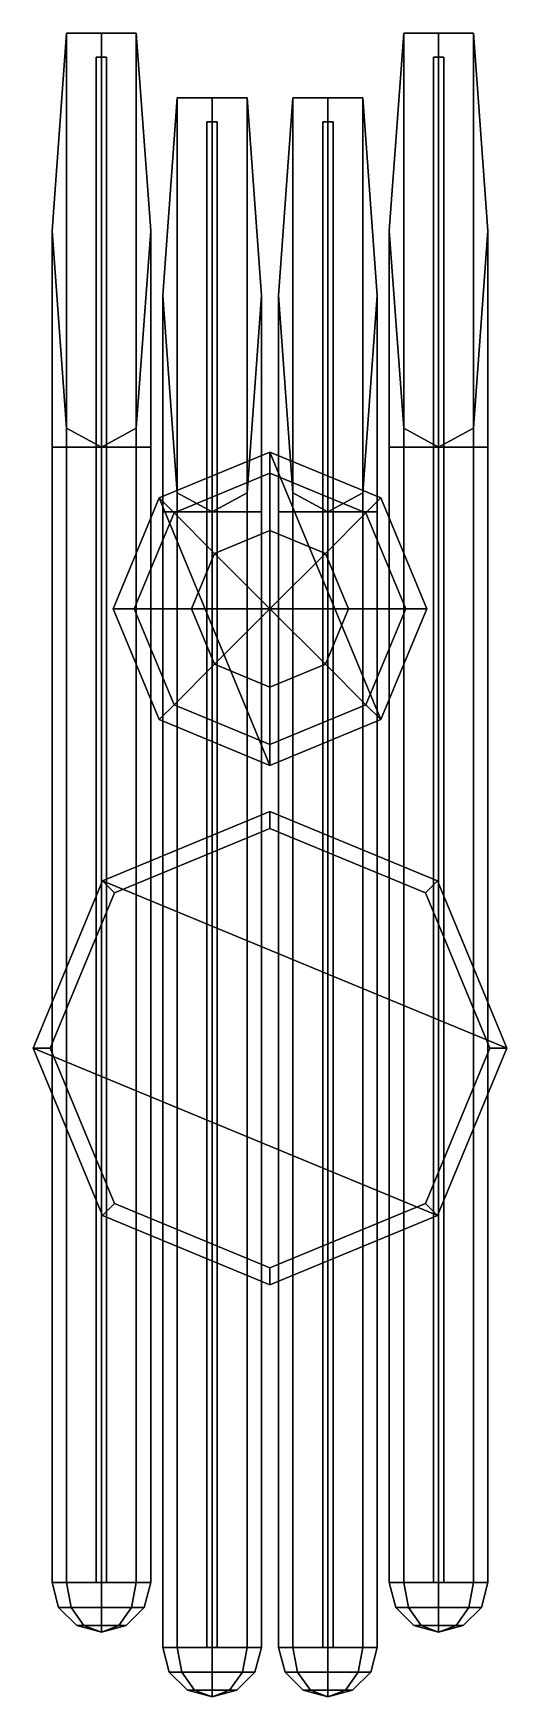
# Model space of a CAD drawing. Extents: x -1.39 to 1.39, y -3.81 to 5.96.
import ezdxf

# ---------------------------------------------------------------- set-up
doc = ezdxf.new("R2010")
doc.units = 0
doc.layers.add('TURRET', color=2, linetype='CONTINUOUS')

msp = doc.modelspace()

# ---------------------------------------------------------------- linework, layer by layer
at = {"layer": 'TURRET'}
for points in [[(-1.1951, 3.53, 1.1951), (-1.28, 3.53, 0.99), (-1.28, 4.8, 0.99), (-1.1951, 5.96, 1.1951)], [(-1.28, 3.53, 0.99), (-1.1951, 3.53, 1.1951), (-1.1951, 5.96, 1.1951), (-1.28, 4.8, 0.99)], [(-0.99, 3.53, 1.28), (-1.1951, 3.53, 1.1951), (-1.1951, 5.96, 1.1951), (-0.99, 5.96, 1.28)], [(-1.1951, 3.53, 1.1951), (-0.99, 3.53, 1.28), (-0.99, 5.96, 1.28), (-1.1951, 5.96, 1.1951)], [(-0.7849, 3.53, 1.1951), (-0.99, 3.53, 1.28), (-0.99, 5.96, 1.28), (-0.7849, 5.96, 1.1951)], [(-0.99, 3.53, 1.28), (-0.7849, 3.53, 1.1951), (-0.7849, 5.96, 1.1951), (-0.99, 5.96, 1.28)], [(-0.7, 3.53, 0.99), (-0.7849, 3.53, 1.1951), (-0.7849, 5.96, 1.1951), (-0.7, 4.8, 0.99)], [(-0.7849, 3.53, 1.1951), (-0.7, 3.53, 0.99), (-0.7, 4.8, 0.99), (-0.7849, 5.96, 1.1951)], [(0.7, 3.53, 0.99), (0.7849, 3.53, 1.1951), (0.7849, 5.96, 1.1951), (0.7, 4.8, 0.99)], [(0.7849, 3.53, 1.1951), (0.7, 3.53, 0.99), (0.7, 4.8, 0.99), (0.7849, 5.96, 1.1951)], [(0.7849, 3.53, 1.1951), (0.99, 3.53, 1.28), (0.99, 5.96, 1.28), (0.7849, 5.96, 1.1951)], [(0.99, 3.53, 1.28), (0.7849, 3.53, 1.1951), (0.7849, 5.96, 1.1951), (0.99, 5.96, 1.28)], [(0.99, 3.53, 1.28), (1.1951, 3.53, 1.1951), (1.1951, 5.96, 1.1951), (0.99, 5.96, 1.28)], [(1.1951, 3.53, 1.1951), (0.99, 3.53, 1.28), (0.99, 5.96, 1.28), (1.1951, 5.96, 1.1951)], [(1.1951, 3.53, 1.1951), (1.28, 3.53, 0.99), (1.28, 4.8, 0.99), (1.1951, 5.96, 1.1951)], [(1.28, 3.53, 0.99), (1.1951, 3.53, 1.1951), (1.1951, 5.96, 1.1951), (1.28, 4.8, 0.99)], [(-0.99, -3.14, 1.42), (-1.02, -3.14, 1.45), (-1.02, 5.82, 1.45), (-0.99, 5.82, 1.42)], [(-1.02, -3.14, 1.45), (-0.99, -3.14, 1.48), (-0.99, 5.82, 1.48), (-1.02, 5.82, 1.45)], [(-0.96, -3.14, 1.45), (-0.99, -3.14, 1.42), (-0.99, 5.82, 1.42), (-0.96, 5.82, 1.45)], [(-0.99, -3.14, 1.48), (-0.96, -3.14, 1.45), (-0.96, 5.82, 1.45), (-0.99, 5.82, 1.48)], [(-0.99, 5.7, 1.42), (-0.99, 5.77, 1.42), (-0.99, 5.77, 1.28), (-0.99, 5.7, 1.28)], [(-0.99, 5.7, 1.28), (-0.99, 5.77, 1.28), (-0.99, 5.77, 1.42), (-0.99, 5.7, 1.42)], [(0.99, -3.14, 1.42), (0.96, -3.14, 1.45), (0.96, 5.82, 1.45), (0.99, 5.82, 1.42)], [(0.96, -3.14, 1.45), (0.99, -3.14, 1.48), (0.99, 5.82, 1.48), (0.96, 5.82, 1.45)], [(1.02, -3.14, 1.45), (0.99, -3.14, 1.42), (0.99, 5.82, 1.42), (1.02, 5.82, 1.45)], [(0.99, -3.14, 1.48), (1.02, -3.14, 1.45), (1.02, 5.82, 1.45), (0.99, 5.82, 1.48)], [(0.99, 5.7, 1.28), (0.99, 5.77, 1.28), (0.99, 5.77, 1.42), (0.99, 5.7, 1.42)], [(0.99, 5.7, 1.42), (0.99, 5.77, 1.42), (0.99, 5.77, 1.28), (0.99, 5.7, 1.28)], [(-0.63, 3.15, 0.99), (-0.5451, 3.15, 1.1951), (-0.5451, 5.58, 1.1951), (-0.63, 4.42, 0.99)], [(-0.5451, 3.15, 1.1951), (-0.63, 3.15, 0.99), (-0.63, 4.42, 0.99), (-0.5451, 5.58, 1.1951)], [(-0.5451, 3.15, 1.1951), (-0.34, 3.15, 1.28), (-0.34, 5.58, 1.28), (-0.5451, 5.58, 1.1951)], [(-0.34, 3.15, 1.28), (-0.5451, 3.15, 1.1951), (-0.5451, 5.58, 1.1951), (-0.34, 5.58, 1.28)], [(-0.34, 3.15, 1.28), (-0.1349, 3.15, 1.1951), (-0.1349, 5.58, 1.1951), (-0.34, 5.58, 1.28)], [(-0.1349, 3.15, 1.1951), (-0.34, 3.15, 1.28), (-0.34, 5.58, 1.28), (-0.1349, 5.58, 1.1951)], [(-0.1349, 3.15, 1.1951), (-0.05, 3.15, 0.99), (-0.05, 4.42, 0.99), (-0.1349, 5.58, 1.1951)], [(-0.05, 3.15, 0.99), (-0.1349, 3.15, 1.1951), (-0.1349, 5.58, 1.1951), (-0.05, 4.42, 0.99)], [(0.1349, 3.15, 1.1951), (0.05, 3.15, 0.99), (0.05, 4.42, 0.99), (0.1349, 5.58, 1.1951)], [(0.05, 3.15, 0.99), (0.1349, 3.15, 1.1951), (0.1349, 5.58, 1.1951), (0.05, 4.42, 0.99)], [(0.34, 3.15, 1.28), (0.1349, 3.15, 1.1951), (0.1349, 5.58, 1.1951), (0.34, 5.58, 1.28)], [(0.1349, 3.15, 1.1951), (0.34, 3.15, 1.28), (0.34, 5.58, 1.28), (0.1349, 5.58, 1.1951)], [(0.5451, 3.15, 1.1951), (0.34, 3.15, 1.28), (0.34, 5.58, 1.28), (0.5451, 5.58, 1.1951)], [(0.34, 3.15, 1.28), (0.5451, 3.15, 1.1951), (0.5451, 5.58, 1.1951), (0.34, 5.58, 1.28)], [(0.63, 3.15, 0.99), (0.5451, 3.15, 1.1951), (0.5451, 5.58, 1.1951), (0.63, 4.42, 0.99)], [(0.5451, 3.15, 1.1951), (0.63, 3.15, 0.99), (0.63, 4.42, 0.99), (0.5451, 5.58, 1.1951)], [(-0.34, -3.52, 1.42), (-0.37, -3.52, 1.45), (-0.37, 5.44, 1.45), (-0.34, 5.44, 1.42)], [(-0.37, -3.52, 1.45), (-0.34, -3.52, 1.48), (-0.34, 5.44, 1.48), (-0.37, 5.44, 1.45)], [(-0.31, -3.52, 1.45), (-0.34, -3.52, 1.42), (-0.34, 5.44, 1.42), (-0.31, 5.44, 1.45)], [(-0.34, -3.52, 1.48), (-0.31, -3.52, 1.45), (-0.31, 5.44, 1.45), (-0.34, 5.44, 1.48)], [(-0.34, 5.32, 1.28), (-0.34, 5.39, 1.28), (-0.34, 5.39, 1.42), (-0.34, 5.32, 1.42)], [(-0.34, 5.32, 1.42), (-0.34, 5.39, 1.42), (-0.34, 5.39, 1.28), (-0.34, 5.32, 1.28)], [(0.31, -3.52, 1.45), (0.34, -3.52, 1.48), (0.34, 5.44, 1.48), (0.31, 5.44, 1.45)], [(0.34, -3.52, 1.42), (0.31, -3.52, 1.45), (0.31, 5.44, 1.45), (0.34, 5.44, 1.42)], [(0.34, -3.52, 1.48), (0.37, -3.52, 1.45), (0.37, 5.44, 1.45), (0.34, 5.44, 1.48)], [(0.37, -3.52, 1.45), (0.34, -3.52, 1.42), (0.34, 5.44, 1.42), (0.37, 5.44, 1.45)], [(0.34, 5.32, 1.42), (0.34, 5.39, 1.42), (0.34, 5.39, 1.28), (0.34, 5.32, 1.28)], [(0.34, 5.32, 1.28), (0.34, 5.39, 1.28), (0.34, 5.39, 1.42), (0.34, 5.32, 1.42)], [(-0.99, 5.11, 1.28), (-0.99, 5.18, 1.28), (-0.99, 5.18, 1.42), (-0.99, 5.11, 1.42)], [(-0.99, 5.11, 1.42), (-0.99, 5.18, 1.42), (-0.99, 5.18, 1.28), (-0.99, 5.11, 1.28)], [(0.99, 5.11, 1.42), (0.99, 5.18, 1.42), (0.99, 5.18, 1.28), (0.99, 5.11, 1.28)], [(0.99, 5.11, 1.28), (0.99, 5.18, 1.28), (0.99, 5.18, 1.42), (0.99, 5.11, 1.42)], [(-1.28, 3.53, 0.99), (-1.1951, 3.53, 0.7849), (-1.1951, 3.64, 0.7849), (-1.28, 4.8, 0.99)], [(-1.1951, 3.53, 0.7849), (-1.28, 3.53, 0.99), (-1.28, 4.8, 0.99), (-1.1951, 3.64, 0.7849)], [(-0.7849, 3.53, 0.7849), (-0.7, 3.53, 0.99), (-0.7, 4.8, 0.99), (-0.7849, 3.64, 0.7849)], [(-0.7, 3.53, 0.99), (-0.7849, 3.53, 0.7849), (-0.7849, 3.64, 0.7849), (-0.7, 4.8, 0.99)], [(-0.34, 4.73, 1.42), (-0.34, 4.8, 1.42), (-0.34, 4.8, 1.28), (-0.34, 4.73, 1.28)], [(-0.34, 4.73, 1.28), (-0.34, 4.8, 1.28), (-0.34, 4.8, 1.42), (-0.34, 4.73, 1.42)], [(0.34, 4.73, 1.28), (0.34, 4.8, 1.28), (0.34, 4.8, 1.42), (0.34, 4.73, 1.42)], [(0.34, 4.73, 1.42), (0.34, 4.8, 1.42), (0.34, 4.8, 1.28), (0.34, 4.73, 1.28)], [(0.7849, 3.53, 0.7849), (0.7, 3.53, 0.99), (0.7, 4.8, 0.99), (0.7849, 3.64, 0.7849)], [(0.7, 3.53, 0.99), (0.7849, 3.53, 0.7849), (0.7849, 3.64, 0.7849), (0.7, 4.8, 0.99)], [(1.28, 3.53, 0.99), (1.1951, 3.53, 0.7849), (1.1951, 3.64, 0.7849), (1.28, 4.8, 0.99)], [(1.1951, 3.53, 0.7849), (1.28, 3.53, 0.99), (1.28, 4.8, 0.99), (1.1951, 3.64, 0.7849)], [(-0.5451, 3.15, 0.7849), (-0.63, 3.15, 0.99), (-0.63, 4.42, 0.99), (-0.5451, 3.26, 0.7849)], [(-0.63, 3.15, 0.99), (-0.5451, 3.15, 0.7849), (-0.5451, 3.26, 0.7849), (-0.63, 4.42, 0.99)], [(-0.05, 3.15, 0.99), (-0.1349, 3.15, 0.7849), (-0.1349, 3.26, 0.7849), (-0.05, 4.42, 0.99)], [(-0.1349, 3.15, 0.7849), (-0.05, 3.15, 0.99), (-0.05, 4.42, 0.99), (-0.1349, 3.26, 0.7849)], [(0.05, 3.15, 0.99), (0.1349, 3.15, 0.7849), (0.1349, 3.26, 0.7849), (0.05, 4.42, 0.99)], [(0.1349, 3.15, 0.7849), (0.05, 3.15, 0.99), (0.05, 4.42, 0.99), (0.1349, 3.26, 0.7849)], [(0.5451, 3.15, 0.7849), (0.63, 3.15, 0.99), (0.63, 4.42, 0.99), (0.5451, 3.26, 0.7849)], [(0.63, 3.15, 0.99), (0.5451, 3.15, 0.7849), (0.5451, 3.26, 0.7849), (0.63, 4.42, 0.99)], [(-0.99, 4.32, 1.42), (-0.99, 4.39, 1.42), (-0.99, 4.39, 1.28), (-0.99, 4.32, 1.28)], [(-0.99, 4.32, 1.28), (-0.99, 4.39, 1.28), (-0.99, 4.39, 1.42), (-0.99, 4.32, 1.42)], [(0.99, 4.32, 1.28), (0.99, 4.39, 1.28), (0.99, 4.39, 1.42), (0.99, 4.32, 1.42)], [(0.99, 4.32, 1.42), (0.99, 4.39, 1.42), (0.99, 4.39, 1.28), (0.99, 4.32, 1.28)], [(-0.34, 3.94, 1.28), (-0.34, 4.01, 1.28), (-0.34, 4.01, 1.42), (-0.34, 3.94, 1.42)], [(-0.34, 3.94, 1.42), (-0.34, 4.01, 1.42), (-0.34, 4.01, 1.28), (-0.34, 3.94, 1.28)], [(0.34, 3.94, 1.42), (0.34, 4.01, 1.42), (0.34, 4.01, 1.28), (0.34, 3.94, 1.28)], [(0.34, 3.94, 1.28), (0.34, 4.01, 1.28), (0.34, 4.01, 1.42), (0.34, 3.94, 1.42)], [(-0.99, 3.65, 1.28), (-0.99, 3.72, 1.28), (-0.99, 3.72, 1.42), (-0.99, 3.65, 1.42)], [(-0.99, 3.65, 1.42), (-0.99, 3.72, 1.42), (-0.99, 3.72, 1.28), (-0.99, 3.65, 1.28)], [(0.99, 3.65, 1.42), (0.99, 3.72, 1.42), (0.99, 3.72, 1.28), (0.99, 3.65, 1.28)], [(0.99, 3.65, 1.28), (0.99, 3.72, 1.28), (0.99, 3.72, 1.42), (0.99, 3.65, 1.42)], [(-1.1951, 3.53, 0.7849), (-0.99, 3.53, 0.7), (-0.99, 3.53, 0.7), (-1.1951, 3.64, 0.7849)], [(-0.99, 3.53, 0.7), (-1.1951, 3.53, 0.7849), (-1.1951, 3.64, 0.7849), (-0.99, 3.53, 0.7)], [(-0.99, 3.53, 0.7), (-0.7849, 3.53, 0.7849), (-0.7849, 3.64, 0.7849), (-0.99, 3.53, 0.7)], [(-0.7849, 3.53, 0.7849), (-0.99, 3.53, 0.7), (-0.99, 3.53, 0.7), (-0.7849, 3.64, 0.7849)], [(0.99, 3.53, 0.7), (0.7849, 3.53, 0.7849), (0.7849, 3.64, 0.7849), (0.99, 3.53, 0.7)], [(0.7849, 3.53, 0.7849), (0.99, 3.53, 0.7), (0.99, 3.53, 0.7), (0.7849, 3.64, 0.7849)], [(1.1951, 3.53, 0.7849), (0.99, 3.53, 0.7), (0.99, 3.53, 0.7), (1.1951, 3.64, 0.7849)], [(0.99, 3.53, 0.7), (1.1951, 3.53, 0.7849), (1.1951, 3.64, 0.7849), (0.99, 3.53, 0.7)], [(-1.28, 3.53, 0.99), (-0.7849, 3.53, 0.7849), (-0.99, 3.53, 0.7), (-1.1951, 3.53, 0.7849)], [(-1.1951, 3.53, 1.1951), (-0.7, 3.53, 0.99), (-0.7849, 3.53, 0.7849), (-1.28, 3.53, 0.99)], [(-1.1951, -3.14, 0.7849), (-1.28, -3.14, 0.99), (-1.28, 3.53, 0.99), (-1.1951, 3.53, 0.7849)], [(-1.28, -3.14, 0.99), (-1.1951, -3.14, 1.1951), (-1.1951, 3.53, 1.1951), (-1.28, 3.53, 0.99)], [(-0.99, 3.53, 1.28), (-0.7849, 3.53, 1.1951), (-0.7, 3.53, 0.99), (-1.1951, 3.53, 1.1951)], [(-0.99, -3.14, 0.7), (-1.1951, -3.14, 0.7849), (-1.1951, 3.53, 0.7849), (-0.99, 3.53, 0.7)], [(-1.1951, -3.14, 1.1951), (-0.99, -3.14, 1.28), (-0.99, 3.53, 1.28), (-1.1951, 3.53, 1.1951)], [(-0.7849, -3.14, 0.7849), (-0.99, -3.14, 0.7), (-0.99, 3.53, 0.7), (-0.7849, 3.53, 0.7849)], [(-0.99, -3.14, 1.28), (-0.7849, -3.14, 1.1951), (-0.7849, 3.53, 1.1951), (-0.99, 3.53, 1.28)], [(-0.7, -3.14, 0.99), (-0.7849, -3.14, 0.7849), (-0.7849, 3.53, 0.7849), (-0.7, 3.53, 0.99)], [(-0.7849, -3.14, 1.1951), (-0.7, -3.14, 0.99), (-0.7, 3.53, 0.99), (-0.7849, 3.53, 1.1951)], [(0.7, 3.53, 0.99), (1.1951, 3.53, 0.7849), (0.99, 3.53, 0.7), (0.7849, 3.53, 0.7849)], [(0.7849, 3.53, 1.1951), (1.28, 3.53, 0.99), (1.1951, 3.53, 0.7849), (0.7, 3.53, 0.99)], [(0.7849, -3.14, 0.7849), (0.7, -3.14, 0.99), (0.7, 3.53, 0.99), (0.7849, 3.53, 0.7849)], [(0.7, -3.14, 0.99), (0.7849, -3.14, 1.1951), (0.7849, 3.53, 1.1951), (0.7, 3.53, 0.99)], [(0.99, 3.53, 1.28), (1.1951, 3.53, 1.1951), (1.28, 3.53, 0.99), (0.7849, 3.53, 1.1951)], [(0.99, -3.14, 0.7), (0.7849, -3.14, 0.7849), (0.7849, 3.53, 0.7849), (0.99, 3.53, 0.7)], [(0.7849, -3.14, 1.1951), (0.99, -3.14, 1.28), (0.99, 3.53, 1.28), (0.7849, 3.53, 1.1951)], [(1.1951, -3.14, 0.7849), (0.99, -3.14, 0.7), (0.99, 3.53, 0.7), (1.1951, 3.53, 0.7849)], [(0.99, -3.14, 1.28), (1.1951, -3.14, 1.1951), (1.1951, 3.53, 1.1951), (0.99, 3.53, 1.28)], [(1.28, -3.14, 0.99), (1.1951, -3.14, 0.7849), (1.1951, 3.53, 0.7849), (1.28, 3.53, 0.99)], [(1.1951, -3.14, 1.1951), (1.28, -3.14, 0.99), (1.28, 3.53, 0.99), (1.1951, 3.53, 1.1951)], [(0, 1.66, 1.29), (-0.6505, 3.2305, 1.29), (0, 3.5, 1.29), (0.6505, 1.9295, 1.29)], [(0, 3.3767, 2.39), (0, 3.5, 2.15), (-0.6505, 3.2305, 2.15), (-0.5634, 3.1434, 2.39)], [(0, 3.5, 1.29), (-0.6505, 3.2305, 1.29), (-0.6505, 3.2305, 2.15), (0, 3.5, 2.15)], [(0.6505, 3.2305, 1.29), (0, 3.5, 1.29), (0, 3.5, 2.15), (0.6505, 3.2305, 2.15)], [(0.6505, 1.9295, 1.29), (0, 3.5, 1.29), (0.6505, 3.2305, 1.29), (0.92, 2.58, 1.29)], [(0.5634, 3.1434, 2.39), (0.6505, 3.2305, 2.15), (0, 3.5, 2.15), (0, 3.3767, 2.39)], [(0, 3.04, 2.67), (0, 3.3767, 2.39), (-0.5634, 3.1434, 2.39), (-0.3253, 2.9053, 2.67)], [(-0.34, 3.27, 1.42), (-0.34, 3.34, 1.42), (-0.34, 3.34, 1.28), (-0.34, 3.27, 1.28)], [(-0.34, 3.27, 1.28), (-0.34, 3.34, 1.28), (-0.34, 3.34, 1.42), (-0.34, 3.27, 1.42)], [(0.3253, 2.9053, 2.67), (0.5634, 3.1434, 2.39), (0, 3.3767, 2.39), (0, 3.04, 2.67)], [(0.34, 3.27, 1.28), (0.34, 3.34, 1.28), (0.34, 3.34, 1.42), (0.34, 3.27, 1.42)], [(0.34, 3.27, 1.42), (0.34, 3.34, 1.42), (0.34, 3.34, 1.28), (0.34, 3.27, 1.28)], [(-0.6505, 1.9295, 1.29), (-0.92, 2.58, 1.29), (-0.6505, 3.2305, 1.29), (0, 1.66, 1.29)], [(-0.5634, 3.1434, 2.39), (-0.6505, 3.2305, 2.15), (-0.92, 2.58, 2.15), (-0.7967, 2.58, 2.39)], [(-0.6505, 3.2305, 1.29), (-0.92, 2.58, 1.29), (-0.92, 2.58, 2.15), (-0.6505, 3.2305, 2.15)], [(-0.34, 3.15, 0.7), (-0.5451, 3.15, 0.7849), (-0.5451, 3.26, 0.7849), (-0.34, 3.15, 0.7)], [(-0.5451, 3.15, 0.7849), (-0.34, 3.15, 0.7), (-0.34, 3.15, 0.7), (-0.5451, 3.26, 0.7849)], [(-0.1349, 3.15, 0.7849), (-0.34, 3.15, 0.7), (-0.34, 3.15, 0.7), (-0.1349, 3.26, 0.7849)], [(-0.34, 3.15, 0.7), (-0.1349, 3.15, 0.7849), (-0.1349, 3.26, 0.7849), (-0.34, 3.15, 0.7)], [(0.1349, 3.15, 0.7849), (0.34, 3.15, 0.7), (0.34, 3.15, 0.7), (0.1349, 3.26, 0.7849)], [(0.34, 3.15, 0.7), (0.1349, 3.15, 0.7849), (0.1349, 3.26, 0.7849), (0.34, 3.15, 0.7)], [(0.34, 3.15, 0.7), (0.5451, 3.15, 0.7849), (0.5451, 3.26, 0.7849), (0.34, 3.15, 0.7)], [(0.5451, 3.15, 0.7849), (0.34, 3.15, 0.7), (0.34, 3.15, 0.7), (0.5451, 3.26, 0.7849)], [(0.7967, 2.58, 2.39), (0.92, 2.58, 2.15), (0.6505, 3.2305, 2.15), (0.5634, 3.1434, 2.39)], [(0.92, 2.58, 1.29), (0.6505, 3.2305, 1.29), (0.6505, 3.2305, 2.15), (0.92, 2.58, 2.15)], [(-0.3253, 2.9053, 2.67), (-0.5634, 3.1434, 2.39), (-0.7967, 2.58, 2.39), (-0.46, 2.58, 2.67)], [(-0.63, 3.15, 0.99), (-0.1349, 3.15, 0.7849), (-0.34, 3.15, 0.7), (-0.5451, 3.15, 0.7849)], [(-0.5451, 3.15, 1.1951), (-0.05, 3.15, 0.99), (-0.1349, 3.15, 0.7849), (-0.63, 3.15, 0.99)], [(-0.5451, -3.52, 0.7849), (-0.63, -3.52, 0.99), (-0.63, 3.15, 0.99), (-0.5451, 3.15, 0.7849)], [(-0.63, -3.52, 0.99), (-0.5451, -3.52, 1.1951), (-0.5451, 3.15, 1.1951), (-0.63, 3.15, 0.99)], [(-0.34, 3.15, 1.28), (-0.1349, 3.15, 1.1951), (-0.05, 3.15, 0.99), (-0.5451, 3.15, 1.1951)], [(-0.34, -3.52, 0.7), (-0.5451, -3.52, 0.7849), (-0.5451, 3.15, 0.7849), (-0.34, 3.15, 0.7)], [(-0.5451, -3.52, 1.1951), (-0.34, -3.52, 1.28), (-0.34, 3.15, 1.28), (-0.5451, 3.15, 1.1951)], [(-0.1349, -3.52, 0.7849), (-0.34, -3.52, 0.7), (-0.34, 3.15, 0.7), (-0.1349, 3.15, 0.7849)], [(-0.34, -3.52, 1.28), (-0.1349, -3.52, 1.1951), (-0.1349, 3.15, 1.1951), (-0.34, 3.15, 1.28)], [(-0.05, -3.52, 0.99), (-0.1349, -3.52, 0.7849), (-0.1349, 3.15, 0.7849), (-0.05, 3.15, 0.99)], [(-0.1349, -3.52, 1.1951), (-0.05, -3.52, 0.99), (-0.05, 3.15, 0.99), (-0.1349, 3.15, 1.1951)], [(0.05, -3.52, 0.99), (0.1349, -3.52, 1.1951), (0.1349, 3.15, 1.1951), (0.05, 3.15, 0.99)], [(0.1349, -3.52, 0.7849), (0.05, -3.52, 0.99), (0.05, 3.15, 0.99), (0.1349, 3.15, 0.7849)], [(0.1349, 3.15, 1.1951), (0.63, 3.15, 0.99), (0.5451, 3.15, 0.7849), (0.05, 3.15, 0.99)], [(0.05, 3.15, 0.99), (0.5451, 3.15, 0.7849), (0.34, 3.15, 0.7), (0.1349, 3.15, 0.7849)], [(0.1349, -3.52, 1.1951), (0.34, -3.52, 1.28), (0.34, 3.15, 1.28), (0.1349, 3.15, 1.1951)], [(0.34, -3.52, 0.7), (0.1349, -3.52, 0.7849), (0.1349, 3.15, 0.7849), (0.34, 3.15, 0.7)], [(0.34, 3.15, 1.28), (0.5451, 3.15, 1.1951), (0.63, 3.15, 0.99), (0.1349, 3.15, 1.1951)], [(0.46, 2.58, 2.67), (0.7967, 2.58, 2.39), (0.5634, 3.1434, 2.39), (0.3253, 2.9053, 2.67)], [(0.34, -3.52, 1.28), (0.5451, -3.52, 1.1951), (0.5451, 3.15, 1.1951), (0.34, 3.15, 1.28)], [(0.5451, -3.52, 0.7849), (0.34, -3.52, 0.7), (0.34, 3.15, 0.7), (0.5451, 3.15, 0.7849)], [(0.5451, -3.52, 1.1951), (0.63, -3.52, 0.99), (0.63, 3.15, 0.99), (0.5451, 3.15, 1.1951)], [(0.63, -3.52, 0.99), (0.5451, -3.52, 0.7849), (0.5451, 3.15, 0.7849), (0.63, 3.15, 0.99)], [(0, 2.58, 2.76), (0, 3.04, 2.67), (-0.3253, 2.9053, 2.67), (0, 2.58, 2.76)], [(0, 2.58, 2.76), (0.3253, 2.9053, 2.67), (0, 3.04, 2.67), (0, 2.58, 2.76)], [(0, 2.58, 2.76), (-0.3253, 2.9053, 2.67), (-0.46, 2.58, 2.67), (0, 2.58, 2.76)], [(0, 2.58, 2.76), (0.46, 2.58, 2.67), (0.3253, 2.9053, 2.67), (0, 2.58, 2.76)], [(-0.92, 2.58, 1.29), (-0.6505, 1.9295, 1.29), (-0.6505, 1.9295, 2.15), (-0.92, 2.58, 2.15)], [(-0.7967, 2.58, 2.39), (-0.92, 2.58, 2.15), (-0.6505, 1.9295, 2.15), (-0.5634, 2.0166, 2.39)], [(-0.46, 2.58, 2.67), (-0.7967, 2.58, 2.39), (-0.5634, 2.0166, 2.39), (-0.3253, 2.2547, 2.67)], [(0, 2.58, 2.76), (-0.46, 2.58, 2.67), (-0.3253, 2.2547, 2.67), (0, 2.58, 2.76)], [(0, 2.58, 2.76), (-0.3253, 2.2547, 2.67), (0, 2.12, 2.67), (0, 2.58, 2.76)], [(0, 2.58, 2.76), (0.3253, 2.2547, 2.67), (0.46, 2.58, 2.67), (0, 2.58, 2.76)], [(0, 2.58, 2.76), (0, 2.12, 2.67), (0.3253, 2.2547, 2.67), (0, 2.58, 2.76)], [(0.3253, 2.2547, 2.67), (0.5634, 2.0166, 2.39), (0.7967, 2.58, 2.39), (0.46, 2.58, 2.67)], [(0.5634, 2.0166, 2.39), (0.6505, 1.9295, 2.15), (0.92, 2.58, 2.15), (0.7967, 2.58, 2.39)], [(0.6505, 1.9295, 1.29), (0.92, 2.58, 1.29), (0.92, 2.58, 2.15), (0.6505, 1.9295, 2.15)], [(-0.3253, 2.2547, 2.67), (-0.5634, 2.0166, 2.39), (0, 1.7833, 2.39), (0, 2.12, 2.67)], [(0, 2.12, 2.67), (0, 1.7833, 2.39), (0.5634, 2.0166, 2.39), (0.3253, 2.2547, 2.67)], [(-0.5634, 2.0166, 2.39), (-0.6505, 1.9295, 2.15), (0, 1.66, 2.15), (0, 1.7833, 2.39)], [(0, 1.7833, 2.39), (0, 1.66, 2.15), (0.6505, 1.9295, 2.15), (0.5634, 2.0166, 2.39)], [(-0.6505, 1.9295, 1.29), (0, 1.66, 1.29), (0, 1.66, 2.15), (-0.6505, 1.9295, 2.15)], [(0, 1.66, 1.29), (0.6505, 1.9295, 1.29), (0.6505, 1.9295, 2.15), (0, 1.66, 2.15)], [(0.9829, 0.9829, 0.66), (0, 1.39, 0.66), (-0.9829, 0.9829, 0.66), (1.39, 0, 0.66)], [(0, 1.39, 0.55), (-0.9829, 0.9829, 0.55), (-0.9829, 0.9829, 0.66), (0, 1.39, 0.66)], [(0, 1.29, 0.35), (-0.9122, 0.9122, 0.35), (-0.9829, 0.9829, 0.55), (0, 1.39, 0.55)], [(0.9829, 0.9829, 0.55), (0, 1.39, 0.55), (0, 1.39, 0.66), (0.9829, 0.9829, 0.66)], [(0.9122, 0.9122, 0.35), (0, 1.29, 0.35), (0, 1.39, 0.55), (0.9829, 0.9829, 0.55)], [(0, 1.29), (-0.9122, 0.9122), (-0.9122, 0.9122, 0.35), (0, 1.29, 0.35)], [(0.9122, 0.9122), (0, 1.29), (0, 1.29, 0.35), (0.9122, 0.9122, 0.35)], [(1.39, 0, 0.66), (-0.9829, 0.9829, 0.66), (-1.39, 0, 0.66), (0.9829, -0.9829, 0.66)], [(-0.9829, 0.9829, 0.55), (-1.39, 0, 0.55), (-1.39, 0, 0.66), (-0.9829, 0.9829, 0.66)], [(-0.9122, 0.9122, 0.35), (-1.29, 0, 0.35), (-1.39, 0, 0.55), (-0.9829, 0.9829, 0.55)], [(1.29, 0, 0.35), (0.9122, 0.9122, 0.35), (0.9829, 0.9829, 0.55), (1.39, 0, 0.55)], [(1.39, 0, 0.55), (0.9829, 0.9829, 0.55), (0.9829, 0.9829, 0.66), (1.39, 0, 0.66)], [(-0.9122, 0.9122), (-1.29, 0), (-1.29, 0, 0.35), (-0.9122, 0.9122, 0.35)], [(1.29, 0), (0.9122, 0.9122), (0.9122, 0.9122, 0.35), (1.29, 0, 0.35)], [(0.9829, -0.9829, 0.66), (-1.39, 0, 0.66), (-0.9829, -0.9829, 0.66), (0, -1.39, 0.66)], [(-1.39, 0, 0.55), (-0.9829, -0.9829, 0.55), (-0.9829, -0.9829, 0.66), (-1.39, 0, 0.66)], [(-1.29, 0, 0.35), (-0.9122, -0.9122, 0.35), (-0.9829, -0.9829, 0.55), (-1.39, 0, 0.55)], [(-1.29, 0), (-0.9122, -0.9122), (-0.9122, -0.9122, 0.35), (-1.29, 0, 0.35)], [(0.9122, -0.9122, 0.35), (1.29, 0, 0.35), (1.39, 0, 0.55), (0.9829, -0.9829, 0.55)], [(0.9122, -0.9122), (1.29, 0), (1.29, 0, 0.35), (0.9122, -0.9122, 0.35)], [(0.9829, -0.9829, 0.55), (1.39, 0, 0.55), (1.39, 0, 0.66), (0.9829, -0.9829, 0.66)], [(-0.9122, -0.9122, 0.35), (0, -1.29, 0.35), (0, -1.39, 0.55), (-0.9829, -0.9829, 0.55)], [(-0.9122, -0.9122), (0, -1.29), (0, -1.29, 0.35), (-0.9122, -0.9122, 0.35)], [(0, -1.29, 0.35), (0.9122, -0.9122, 0.35), (0.9829, -0.9829, 0.55), (0, -1.39, 0.55)], [(0, -1.29), (0.9122, -0.9122), (0.9122, -0.9122, 0.35), (0, -1.29, 0.35)], [(-0.9829, -0.9829, 0.55), (0, -1.39, 0.55), (0, -1.39, 0.66), (-0.9829, -0.9829, 0.66)], [(0, -1.39, 0.55), (0.9829, -0.9829, 0.55), (0.9829, -0.9829, 0.66), (0, -1.39, 0.66)], [(-0.99, -1.73, 1.42), (-0.99, -1.66, 1.42), (-0.99, -1.66, 1.28), (-0.99, -1.73, 1.28)], [(-0.99, -1.73, 1.28), (-0.99, -1.66, 1.28), (-0.99, -1.66, 1.42), (-0.99, -1.73, 1.42)], [(0.99, -1.73, 1.28), (0.99, -1.66, 1.28), (0.99, -1.66, 1.42), (0.99, -1.73, 1.42)], [(0.99, -1.73, 1.42), (0.99, -1.66, 1.42), (0.99, -1.66, 1.28), (0.99, -1.73, 1.28)], [(-0.34, -2.11, 1.28), (-0.34, -2.04, 1.28), (-0.34, -2.04, 1.42), (-0.34, -2.11, 1.42)], [(-0.34, -2.11, 1.42), (-0.34, -2.04, 1.42), (-0.34, -2.04, 1.28), (-0.34, -2.11, 1.28)], [(0.34, -2.11, 1.42), (0.34, -2.04, 1.42), (0.34, -2.04, 1.28), (0.34, -2.11, 1.28)], [(0.34, -2.11, 1.28), (0.34, -2.04, 1.28), (0.34, -2.04, 1.42), (0.34, -2.11, 1.42)], [(-0.99, -3.14, 1.28), (-0.99, -3.07, 1.28), (-0.99, -3.07, 1.42), (-0.99, -3.14, 1.42)], [(-0.99, -3.14, 1.42), (-0.99, -3.07, 1.42), (-0.99, -3.07, 1.28), (-0.99, -3.14, 1.28)], [(0.99, -3.14, 1.42), (0.99, -3.07, 1.42), (0.99, -3.07, 1.28), (0.99, -3.14, 1.28)], [(0.99, -3.14, 1.28), (0.99, -3.07, 1.28), (0.99, -3.07, 1.42), (0.99, -3.14, 1.42)], [(-1.1676, -3.285, 1.1676), (-1.1951, -3.14, 1.1951), (-1.28, -3.14, 0.99), (-1.2411, -3.285, 0.99)], [(-1.2411, -3.285, 0.99), (-1.28, -3.14, 0.99), (-1.1951, -3.14, 0.7849), (-1.1676, -3.285, 0.8124)], [(-0.99, -3.285, 1.2411), (-0.99, -3.14, 1.28), (-1.1951, -3.14, 1.1951), (-1.1676, -3.285, 1.1676)], [(-1.1676, -3.285, 0.8124), (-1.1951, -3.14, 0.7849), (-0.99, -3.14, 0.7), (-0.99, -3.285, 0.7389)], [(-0.8124, -3.285, 1.1676), (-0.7849, -3.14, 1.1951), (-0.99, -3.14, 1.28), (-0.99, -3.285, 1.2411)], [(-0.99, -3.285, 0.7389), (-0.99, -3.14, 0.7), (-0.7849, -3.14, 0.7849), (-0.8124, -3.285, 0.8124)], [(-0.7389, -3.285, 0.99), (-0.7, -3.14, 0.99), (-0.7849, -3.14, 1.1951), (-0.8124, -3.285, 1.1676)], [(-0.8124, -3.285, 0.8124), (-0.7849, -3.14, 0.7849), (-0.7, -3.14, 0.99), (-0.7389, -3.285, 0.99)], [(0.8124, -3.285, 1.1676), (0.7849, -3.14, 1.1951), (0.7, -3.14, 0.99), (0.7389, -3.285, 0.99)], [(0.7389, -3.285, 0.99), (0.7, -3.14, 0.99), (0.7849, -3.14, 0.7849), (0.8124, -3.285, 0.8124)], [(0.99, -3.285, 1.2411), (0.99, -3.14, 1.28), (0.7849, -3.14, 1.1951), (0.8124, -3.285, 1.1676)], [(0.8124, -3.285, 0.8124), (0.7849, -3.14, 0.7849), (0.99, -3.14, 0.7), (0.99, -3.285, 0.7389)], [(1.1676, -3.285, 1.1676), (1.1951, -3.14, 1.1951), (0.99, -3.14, 1.28), (0.99, -3.285, 1.2411)], [(0.99, -3.285, 0.7389), (0.99, -3.14, 0.7), (1.1951, -3.14, 0.7849), (1.1676, -3.285, 0.8124)], [(1.2411, -3.285, 0.99), (1.28, -3.14, 0.99), (1.1951, -3.14, 1.1951), (1.1676, -3.285, 1.1676)], [(1.1676, -3.285, 0.8124), (1.1951, -3.14, 0.7849), (1.28, -3.14, 0.99), (1.2411, -3.285, 0.99)], [(-1.0925, -3.3911, 1.0925), (-1.1676, -3.285, 1.1676), (-1.2411, -3.285, 0.99), (-1.135, -3.3911, 0.99)], [(-1.135, -3.3911, 0.99), (-1.2411, -3.285, 0.99), (-1.1676, -3.285, 0.8124), (-1.0925, -3.3911, 0.8875)], [(-0.99, -3.3911, 1.135), (-0.99, -3.285, 1.2411), (-1.1676, -3.285, 1.1676), (-1.0925, -3.3911, 1.0925)], [(-1.0925, -3.3911, 0.8875), (-1.1676, -3.285, 0.8124), (-0.99, -3.285, 0.7389), (-0.99, -3.3911, 0.845)], [(-0.8875, -3.3911, 1.0925), (-0.8124, -3.285, 1.1676), (-0.99, -3.285, 1.2411), (-0.99, -3.3911, 1.135)], [(-0.99, -3.3911, 0.845), (-0.99, -3.285, 0.7389), (-0.8124, -3.285, 0.8124), (-0.8875, -3.3911, 0.8875)], [(-0.845, -3.3911, 0.99), (-0.7389, -3.285, 0.99), (-0.8124, -3.285, 1.1676), (-0.8875, -3.3911, 1.0925)], [(-0.8875, -3.3911, 0.8875), (-0.8124, -3.285, 0.8124), (-0.7389, -3.285, 0.99), (-0.845, -3.3911, 0.99)], [(0.8875, -3.3911, 1.0925), (0.8124, -3.285, 1.1676), (0.7389, -3.285, 0.99), (0.845, -3.3911, 0.99)], [(0.845, -3.3911, 0.99), (0.7389, -3.285, 0.99), (0.8124, -3.285, 0.8124), (0.8875, -3.3911, 0.8875)], [(0.99, -3.3911, 1.135), (0.99, -3.285, 1.2411), (0.8124, -3.285, 1.1676), (0.8875, -3.3911, 1.0925)], [(0.8875, -3.3911, 0.8875), (0.8124, -3.285, 0.8124), (0.99, -3.285, 0.7389), (0.99, -3.3911, 0.845)], [(1.0925, -3.3911, 1.0925), (1.1676, -3.285, 1.1676), (0.99, -3.285, 1.2411), (0.99, -3.3911, 1.135)], [(0.99, -3.3911, 0.845), (0.99, -3.285, 0.7389), (1.1676, -3.285, 0.8124), (1.0925, -3.3911, 0.8875)], [(1.135, -3.3911, 0.99), (1.2411, -3.285, 0.99), (1.1676, -3.285, 1.1676), (1.0925, -3.3911, 1.0925)], [(1.0925, -3.3911, 0.8875), (1.1676, -3.285, 0.8124), (1.2411, -3.285, 0.99), (1.135, -3.3911, 0.99)], [(-0.99, -3.43, 0.99), (-1.0925, -3.3911, 1.0925), (-1.135, -3.3911, 0.99), (-0.99, -3.43, 0.99)], [(-0.99, -3.43, 0.99), (-1.135, -3.3911, 0.99), (-1.0925, -3.3911, 0.8875), (-0.99, -3.43, 0.99)], [(-0.99, -3.43, 0.99), (-0.99, -3.3911, 1.135), (-1.0925, -3.3911, 1.0925), (-0.99, -3.43, 0.99)], [(-0.99, -3.43, 0.99), (-1.0925, -3.3911, 0.8875), (-0.99, -3.3911, 0.845), (-0.99, -3.43, 0.99)], [(-0.99, -3.43, 0.99), (-0.8875, -3.3911, 1.0925), (-0.99, -3.3911, 1.135), (-0.99, -3.43, 0.99)], [(-0.99, -3.43, 0.99), (-0.845, -3.3911, 0.99), (-0.8875, -3.3911, 1.0925), (-0.99, -3.43, 0.99)], [(-0.99, -3.43, 0.99), (-0.8875, -3.3911, 0.8875), (-0.845, -3.3911, 0.99), (-0.99, -3.43, 0.99)], [(-0.99, -3.43, 0.99), (-0.99, -3.3911, 0.845), (-0.8875, -3.3911, 0.8875), (-0.99, -3.43, 0.99)], [(0.99, -3.43, 0.99), (0.8875, -3.3911, 1.0925), (0.845, -3.3911, 0.99), (0.99, -3.43, 0.99)], [(0.99, -3.43, 0.99), (0.845, -3.3911, 0.99), (0.8875, -3.3911, 0.8875), (0.99, -3.43, 0.99)], [(0.99, -3.43, 0.99), (0.99, -3.3911, 1.135), (0.8875, -3.3911, 1.0925), (0.99, -3.43, 0.99)], [(0.99, -3.43, 0.99), (0.8875, -3.3911, 0.8875), (0.99, -3.3911, 0.845), (0.99, -3.43, 0.99)], [(0.99, -3.43, 0.99), (1.0925, -3.3911, 1.0925), (0.99, -3.3911, 1.135), (0.99, -3.43, 0.99)], [(0.99, -3.43, 0.99), (1.135, -3.3911, 0.99), (1.0925, -3.3911, 1.0925), (0.99, -3.43, 0.99)], [(0.99, -3.43, 0.99), (1.0925, -3.3911, 0.8875), (1.135, -3.3911, 0.99), (0.99, -3.43, 0.99)], [(0.99, -3.43, 0.99), (0.99, -3.3911, 0.845), (1.0925, -3.3911, 0.8875), (0.99, -3.43, 0.99)], [(-0.34, -3.52, 1.42), (-0.34, -3.45, 1.42), (-0.34, -3.45, 1.28), (-0.34, -3.52, 1.28)], [(-0.34, -3.52, 1.28), (-0.34, -3.45, 1.28), (-0.34, -3.45, 1.42), (-0.34, -3.52, 1.42)], [(0.34, -3.52, 1.28), (0.34, -3.45, 1.28), (0.34, -3.45, 1.42), (0.34, -3.52, 1.42)], [(0.34, -3.52, 1.42), (0.34, -3.45, 1.42), (0.34, -3.45, 1.28), (0.34, -3.52, 1.28)], [(-0.5176, -3.665, 1.1676), (-0.5451, -3.52, 1.1951), (-0.63, -3.52, 0.99), (-0.5911, -3.665, 0.99)], [(-0.5911, -3.665, 0.99), (-0.63, -3.52, 0.99), (-0.5451, -3.52, 0.7849), (-0.5176, -3.665, 0.8124)], [(-0.34, -3.665, 1.2411), (-0.34, -3.52, 1.28), (-0.5451, -3.52, 1.1951), (-0.5176, -3.665, 1.1676)], [(-0.5176, -3.665, 0.8124), (-0.5451, -3.52, 0.7849), (-0.34, -3.52, 0.7), (-0.34, -3.665, 0.7389)], [(-0.1624, -3.665, 1.1676), (-0.1349, -3.52, 1.1951), (-0.34, -3.52, 1.28), (-0.34, -3.665, 1.2411)], [(-0.34, -3.665, 0.7389), (-0.34, -3.52, 0.7), (-0.1349, -3.52, 0.7849), (-0.1624, -3.665, 0.8124)], [(-0.0889, -3.665, 0.99), (-0.05, -3.52, 0.99), (-0.1349, -3.52, 1.1951), (-0.1624, -3.665, 1.1676)], [(-0.1624, -3.665, 0.8124), (-0.1349, -3.52, 0.7849), (-0.05, -3.52, 0.99), (-0.0889, -3.665, 0.99)], [(0.0889, -3.665, 0.99), (0.05, -3.52, 0.99), (0.1349, -3.52, 0.7849), (0.1624, -3.665, 0.8124)], [(0.1624, -3.665, 1.1676), (0.1349, -3.52, 1.1951), (0.05, -3.52, 0.99), (0.0889, -3.665, 0.99)], [(0.1624, -3.665, 0.8124), (0.1349, -3.52, 0.7849), (0.34, -3.52, 0.7), (0.34, -3.665, 0.7389)], [(0.34, -3.665, 1.2411), (0.34, -3.52, 1.28), (0.1349, -3.52, 1.1951), (0.1624, -3.665, 1.1676)], [(0.34, -3.665, 0.7389), (0.34, -3.52, 0.7), (0.5451, -3.52, 0.7849), (0.5176, -3.665, 0.8124)], [(0.5176, -3.665, 1.1676), (0.5451, -3.52, 1.1951), (0.34, -3.52, 1.28), (0.34, -3.665, 1.2411)], [(0.5176, -3.665, 0.8124), (0.5451, -3.52, 0.7849), (0.63, -3.52, 0.99), (0.5911, -3.665, 0.99)], [(0.5911, -3.665, 0.99), (0.63, -3.52, 0.99), (0.5451, -3.52, 1.1951), (0.5176, -3.665, 1.1676)], [(-0.4425, -3.7711, 1.0925), (-0.5176, -3.665, 1.1676), (-0.5911, -3.665, 0.99), (-0.485, -3.7711, 0.99)], [(-0.485, -3.7711, 0.99), (-0.5911, -3.665, 0.99), (-0.5176, -3.665, 0.8124), (-0.4425, -3.7711, 0.8875)], [(-0.34, -3.7711, 1.135), (-0.34, -3.665, 1.2411), (-0.5176, -3.665, 1.1676), (-0.4425, -3.7711, 1.0925)], [(-0.4425, -3.7711, 0.8875), (-0.5176, -3.665, 0.8124), (-0.34, -3.665, 0.7389), (-0.34, -3.7711, 0.845)], [(-0.2375, -3.7711, 1.0925), (-0.1624, -3.665, 1.1676), (-0.34, -3.665, 1.2411), (-0.34, -3.7711, 1.135)], [(-0.34, -3.7711, 0.845), (-0.34, -3.665, 0.7389), (-0.1624, -3.665, 0.8124), (-0.2375, -3.7711, 0.8875)], [(-0.195, -3.7711, 0.99), (-0.0889, -3.665, 0.99), (-0.1624, -3.665, 1.1676), (-0.2375, -3.7711, 1.0925)], [(-0.2375, -3.7711, 0.8875), (-0.1624, -3.665, 0.8124), (-0.0889, -3.665, 0.99), (-0.195, -3.7711, 0.99)], [(0.195, -3.7711, 0.99), (0.0889, -3.665, 0.99), (0.1624, -3.665, 0.8124), (0.2375, -3.7711, 0.8875)], [(0.2375, -3.7711, 1.0925), (0.1624, -3.665, 1.1676), (0.0889, -3.665, 0.99), (0.195, -3.7711, 0.99)], [(0.2375, -3.7711, 0.8875), (0.1624, -3.665, 0.8124), (0.34, -3.665, 0.7389), (0.34, -3.7711, 0.845)], [(0.34, -3.7711, 1.135), (0.34, -3.665, 1.2411), (0.1624, -3.665, 1.1676), (0.2375, -3.7711, 1.0925)], [(0.34, -3.7711, 0.845), (0.34, -3.665, 0.7389), (0.5176, -3.665, 0.8124), (0.4425, -3.7711, 0.8875)], [(0.4425, -3.7711, 1.0925), (0.5176, -3.665, 1.1676), (0.34, -3.665, 1.2411), (0.34, -3.7711, 1.135)], [(0.4425, -3.7711, 0.8875), (0.5176, -3.665, 0.8124), (0.5911, -3.665, 0.99), (0.485, -3.7711, 0.99)], [(0.485, -3.7711, 0.99), (0.5911, -3.665, 0.99), (0.5176, -3.665, 1.1676), (0.4425, -3.7711, 1.0925)], [(-0.34, -3.81, 0.99), (-0.4425, -3.7711, 1.0925), (-0.485, -3.7711, 0.99), (-0.34, -3.81, 0.99)], [(-0.34, -3.81, 0.99), (-0.485, -3.7711, 0.99), (-0.4425, -3.7711, 0.8875), (-0.34, -3.81, 0.99)], [(-0.34, -3.81, 0.99), (-0.34, -3.7711, 1.135), (-0.4425, -3.7711, 1.0925), (-0.34, -3.81, 0.99)], [(-0.34, -3.81, 0.99), (-0.4425, -3.7711, 0.8875), (-0.34, -3.7711, 0.845), (-0.34, -3.81, 0.99)], [(-0.34, -3.81, 0.99), (-0.2375, -3.7711, 1.0925), (-0.34, -3.7711, 1.135), (-0.34, -3.81, 0.99)], [(-0.34, -3.81, 0.99), (-0.195, -3.7711, 0.99), (-0.2375, -3.7711, 1.0925), (-0.34, -3.81, 0.99)], [(-0.34, -3.81, 0.99), (-0.2375, -3.7711, 0.8875), (-0.195, -3.7711, 0.99), (-0.34, -3.81, 0.99)], [(-0.34, -3.81, 0.99), (-0.34, -3.7711, 0.845), (-0.2375, -3.7711, 0.8875), (-0.34, -3.81, 0.99)], [(0.34, -3.81, 0.99), (0.195, -3.7711, 0.99), (0.2375, -3.7711, 0.8875), (0.34, -3.81, 0.99)], [(0.34, -3.81, 0.99), (0.2375, -3.7711, 1.0925), (0.195, -3.7711, 0.99), (0.34, -3.81, 0.99)], [(0.34, -3.81, 0.99), (0.2375, -3.7711, 0.8875), (0.34, -3.7711, 0.845), (0.34, -3.81, 0.99)], [(0.34, -3.81, 0.99), (0.34, -3.7711, 1.135), (0.2375, -3.7711, 1.0925), (0.34, -3.81, 0.99)], [(0.34, -3.81, 0.99), (0.34, -3.7711, 0.845), (0.4425, -3.7711, 0.8875), (0.34, -3.81, 0.99)], [(0.34, -3.81, 0.99), (0.4425, -3.7711, 0.8875), (0.485, -3.7711, 0.99), (0.34, -3.81, 0.99)], [(0.34, -3.81, 0.99), (0.485, -3.7711, 0.99), (0.4425, -3.7711, 1.0925), (0.34, -3.81, 0.99)], [(0.34, -3.81, 0.99), (0.4425, -3.7711, 1.0925), (0.34, -3.7711, 1.135), (0.34, -3.81, 0.99)]]:
    msp.add_3dface(points, dxfattribs=at)

doc.saveas('drawing.dxf')
